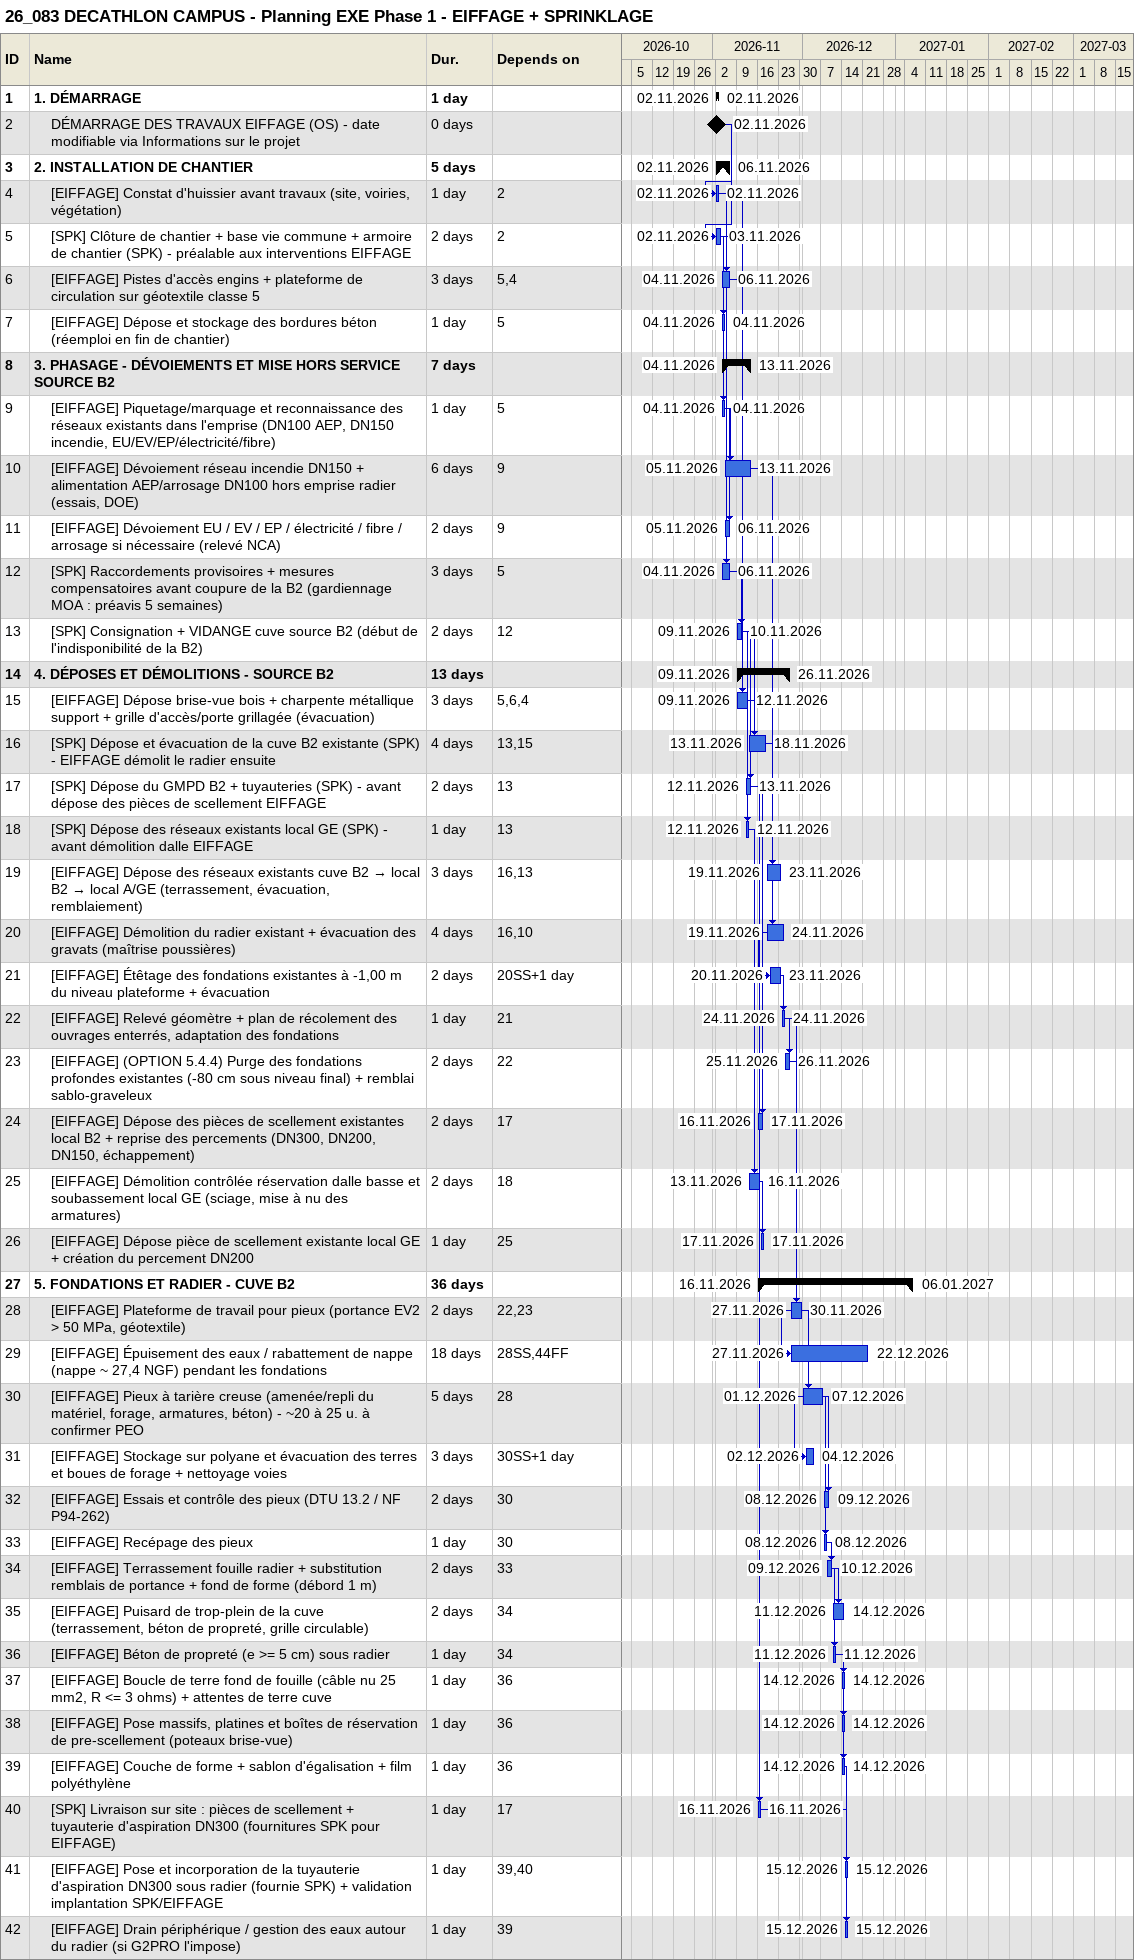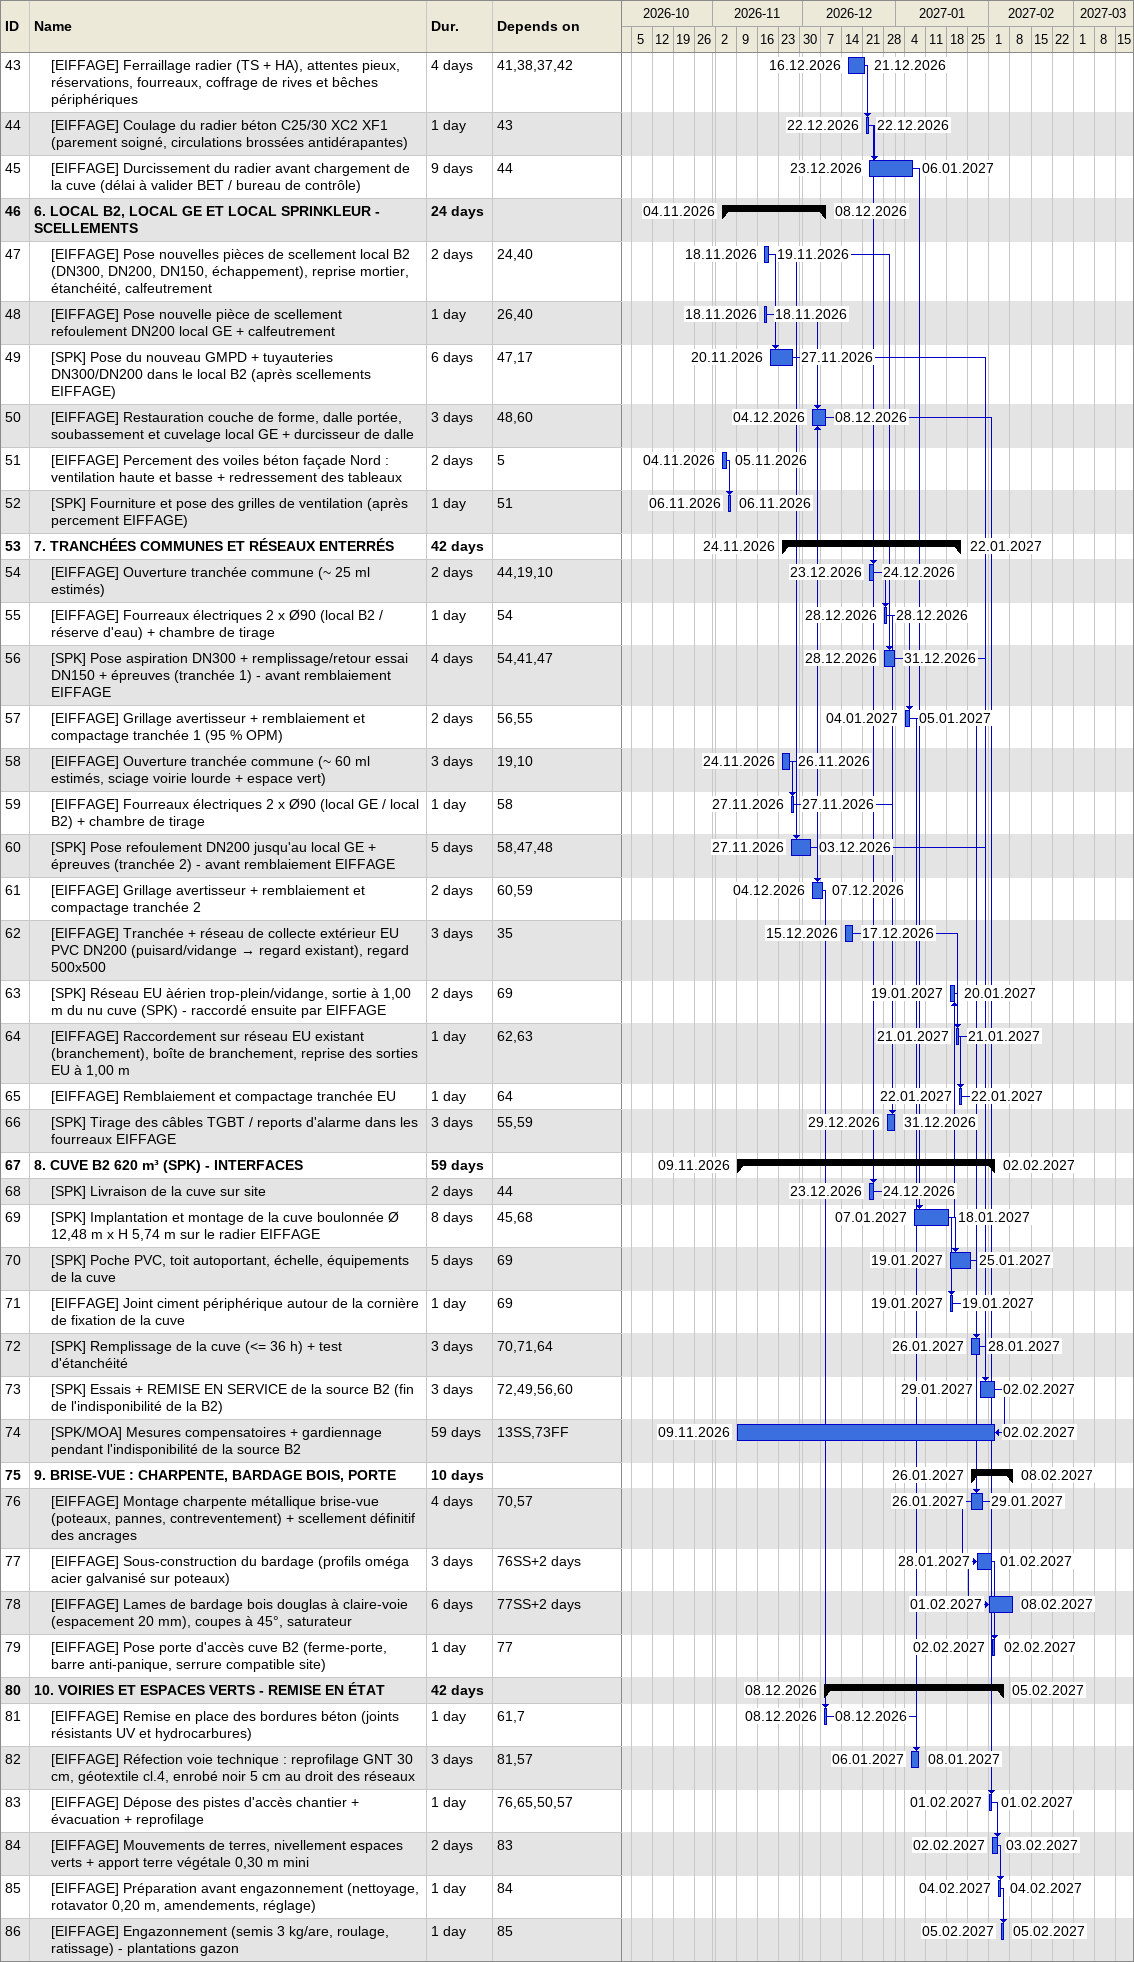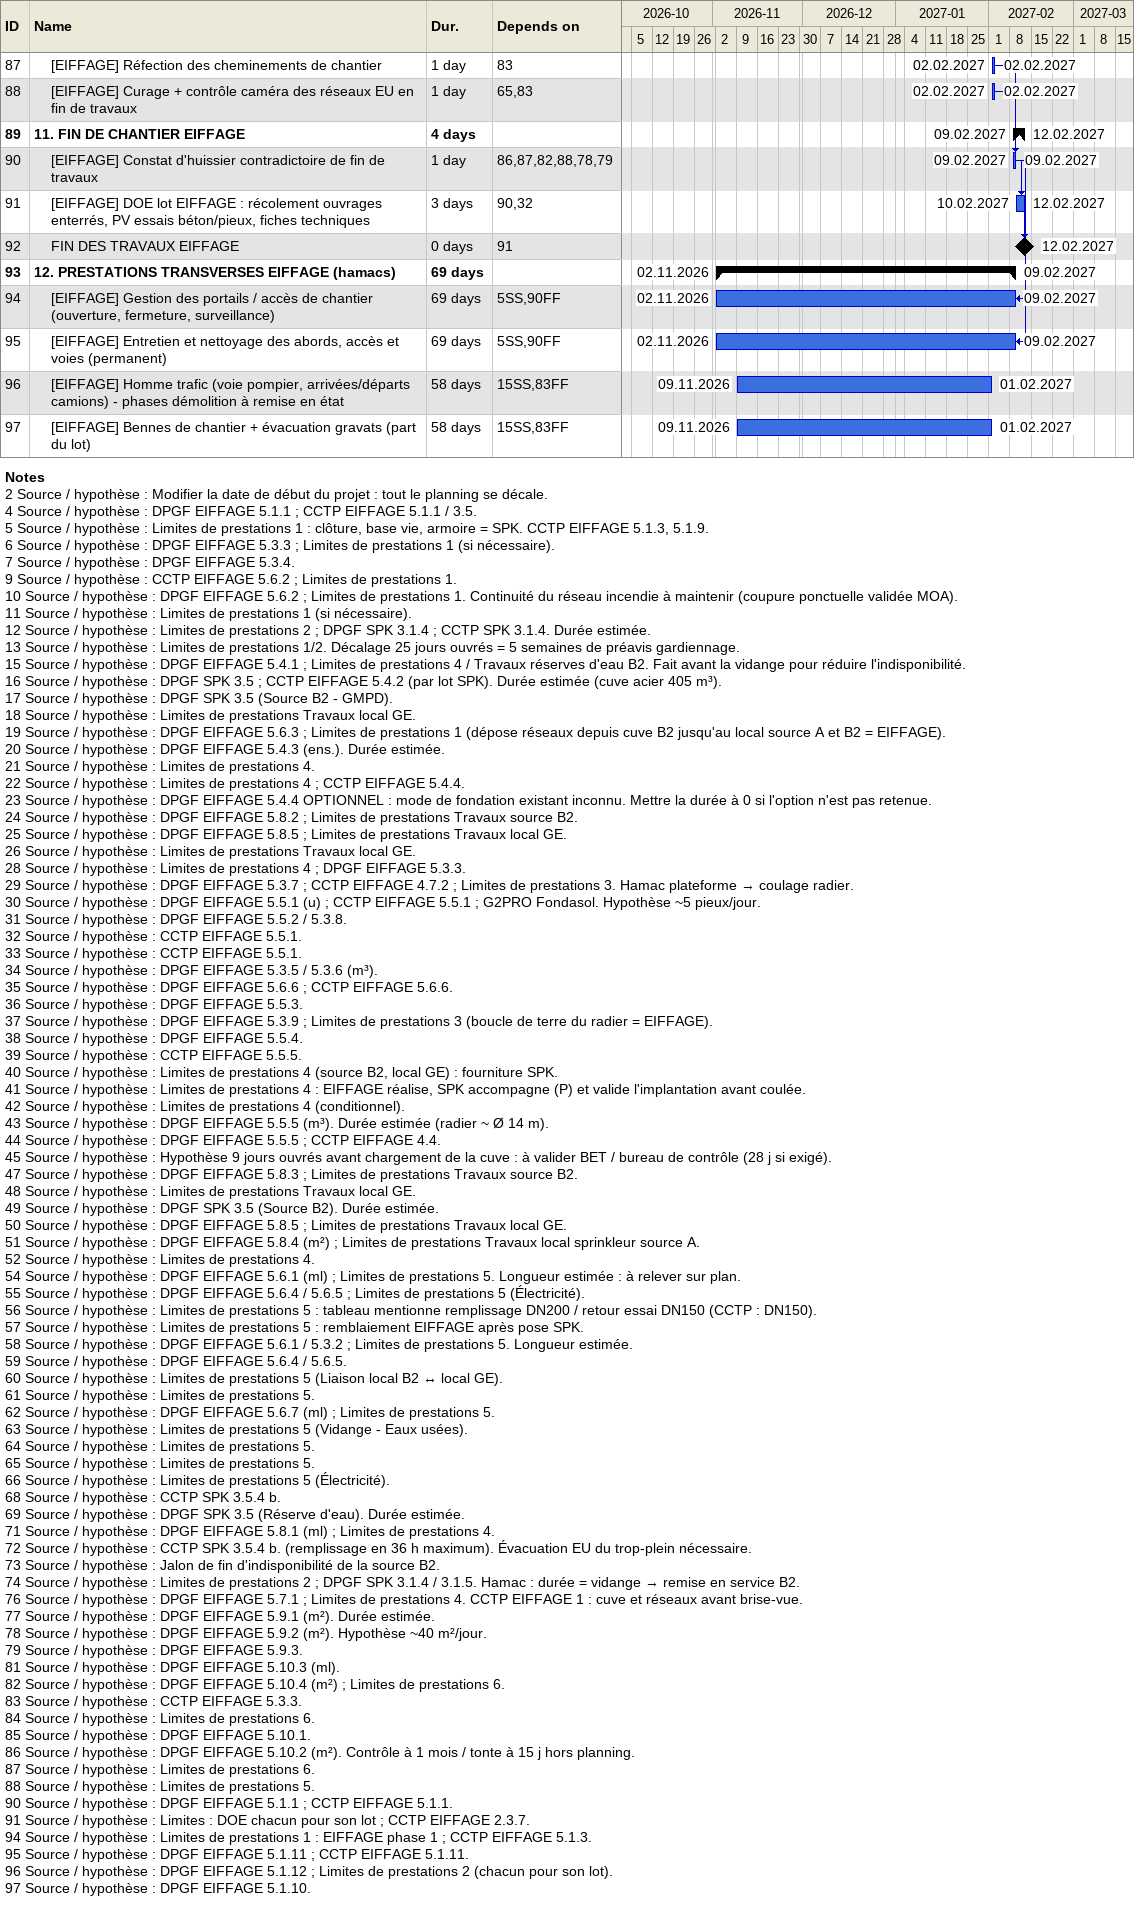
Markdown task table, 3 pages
26_083 DECATHLON CAMPUS - Planning EXE Phase 1 - EIFFAGE + SPRINKLAGE

| ID | Level | Task | Duration | Start | Finish | Predecessors |
|---|---|---|---|---|---|---|
| 1 | 1 | **1. DÉMARRAGE** | 1d | 2026-11-02 | 2026-11-02 |  |
| 2 | 2 | DÉMARRAGE DES TRAVAUX EIFFAGE (OS) - date modifiable via Informations sur le projet | 0d | 2026-11-02 | 2026-11-02 |  |
| 3 | 1 | **2. INSTALLATION DE CHANTIER** | 5d | 2026-11-02 | 2026-11-06 |  |
| 4 | 2 | [EIFFAGE] Constat d'huissier avant travaux (site, voiries, végétation) | 1d | 2026-11-02 | 2026-11-02 | 2 |
| 5 | 2 | [SPK] Clôture de chantier + base vie commune + armoire de chantier (SPK) - préalable aux interventions EIFFAGE | 2d | 2026-11-02 | 2026-11-03 | 2 |
| 6 | 2 | [EIFFAGE] Pistes d'accès engins + plateforme de circulation sur géotextile classe 5 | 3d | 2026-11-04 | 2026-11-06 | 5, 4 |
| 7 | 2 | [EIFFAGE] Dépose et stockage des bordures béton (réemploi en fin de chantier) | 1d | 2026-11-04 | 2026-11-04 | 5 |
| 8 | 1 | **3. PHASAGE - DÉVOIEMENTS ET MISE HORS SERVICE SOURCE B2** | 7d | 2026-11-04 | 2026-11-13 |  |
| 9 | 2 | [EIFFAGE] Piquetage/marquage et reconnaissance des réseaux existants dans l'emprise (DN100 AEP, DN150 incendie, EU/EV/EP/électricité/fibre) | 1d | 2026-11-04 | 2026-11-04 | 5 |
| 10 | 2 | [EIFFAGE] Dévoiement réseau incendie DN150 + alimentation AEP/arrosage DN100 hors emprise radier (essais, DOE) | 6d | 2026-11-05 | 2026-11-13 | 9 |
| 11 | 2 | [EIFFAGE] Dévoiement EU / EV / EP / électricité / fibre / arrosage si nécessaire (relevé NCA) | 2d | 2026-11-05 | 2026-11-06 | 9 |
| 12 | 2 | [SPK] Raccordements provisoires + mesures compensatoires avant coupure de la B2 (gardiennage MOA : préavis 5 semaines) | 3d | 2026-11-04 | 2026-11-06 | 5 |
| 13 | 2 | [SPK] Consignation + VIDANGE cuve source B2 (début de l'indisponibilité de la B2) | 2d | 2026-11-09 | 2026-11-10 | 12 |
| 14 | 1 | **4. DÉPOSES ET DÉMOLITIONS - SOURCE B2** | 13d | 2026-11-09 | 2026-11-26 |  |
| 15 | 2 | [EIFFAGE] Dépose brise-vue bois + charpente métallique support + grille d'accès/porte grillagée (évacuation) | 3d | 2026-11-09 | 2026-11-12 | 5, 6, 4 |
| 16 | 2 | [SPK] Dépose et évacuation de la cuve B2 existante (SPK) - EIFFAGE démolit le radier ensuite | 4d | 2026-11-13 | 2026-11-18 | 13, 15 |
| 17 | 2 | [SPK] Dépose du GMPD B2 + tuyauteries (SPK) - avant dépose des pièces de scellement EIFFAGE | 2d | 2026-11-12 | 2026-11-13 | 13 |
| 18 | 2 | [SPK] Dépose des réseaux existants local GE (SPK) - avant démolition dalle EIFFAGE | 1d | 2026-11-12 | 2026-11-12 | 13 |
| 19 | 2 | [EIFFAGE] Dépose des réseaux existants cuve B2 → local B2 → local A/GE (terrassement, évacuation, remblaiement) | 3d | 2026-11-19 | 2026-11-23 | 16, 13 |
| 20 | 2 | [EIFFAGE] Démolition du radier existant + évacuation des gravats (maîtrise poussières) | 4d | 2026-11-19 | 2026-11-24 | 16, 10 |
| 21 | 2 | [EIFFAGE] Étêtage des fondations existantes à -1,00 m du niveau plateforme + évacuation | 2d | 2026-11-20 | 2026-11-23 | 20SS+1d |
| 22 | 2 | [EIFFAGE] Relevé géomètre + plan de récolement des ouvrages enterrés, adaptation des fondations | 1d | 2026-11-24 | 2026-11-24 | 21 |
| 23 | 2 | [EIFFAGE] (OPTION 5.4.4) Purge des fondations profondes existantes (-80 cm sous niveau final) + remblai sablo-graveleux | 2d | 2026-11-25 | 2026-11-26 | 22 |
| 24 | 2 | [EIFFAGE] Dépose des pièces de scellement existantes local B2 + reprise des percements (DN300, DN200, DN150, échappement) | 2d | 2026-11-16 | 2026-11-17 | 17 |
| 25 | 2 | [EIFFAGE] Démolition contrôlée réservation dalle basse et soubassement local GE (sciage, mise à nu des armatures) | 2d | 2026-11-13 | 2026-11-16 | 18 |
| 26 | 2 | [EIFFAGE] Dépose pièce de scellement existante local GE + création du percement DN200 | 1d | 2026-11-17 | 2026-11-17 | 25 |
| 27 | 1 | **5. FONDATIONS ET RADIER - CUVE B2** | 36d | 2026-11-16 | 2027-01-06 |  |
| 28 | 2 | [EIFFAGE] Plateforme de travail pour pieux (portance EV2 > 50 MPa, géotextile) | 2d | 2026-11-27 | 2026-11-30 | 22, 23 |
| 29 | 2 | [EIFFAGE] Épuisement des eaux / rabattement de nappe (nappe ~ 27,4 NGF) pendant les fondations | 18d | 2026-11-27 | 2026-12-22 | 28SS, 44FF |
| 30 | 2 | [EIFFAGE] Pieux à tarière creuse (amenée/repli du matériel, forage, armatures, béton) - ~20 à 25 u. à confirmer PEO | 5d | 2026-12-01 | 2026-12-07 | 28 |
| 31 | 2 | [EIFFAGE] Stockage sur polyane et évacuation des terres et boues de forage + nettoyage voies | 3d | 2026-12-02 | 2026-12-04 | 30SS+1d |
| 32 | 2 | [EIFFAGE] Essais et contrôle des pieux (DTU 13.2 / NF P94-262) | 2d | 2026-12-08 | 2026-12-09 | 30 |
| 33 | 2 | [EIFFAGE] Recépage des pieux | 1d | 2026-12-08 | 2026-12-08 | 30 |
| 34 | 2 | [EIFFAGE] Terrassement fouille radier + substitution remblais de portance + fond de forme (débord 1 m) | 2d | 2026-12-09 | 2026-12-10 | 33 |
| 35 | 2 | [EIFFAGE] Puisard de trop-plein de la cuve (terrassement, béton de propreté, grille circulable) | 2d | 2026-12-11 | 2026-12-14 | 34 |
| 36 | 2 | [EIFFAGE] Béton de propreté (e >= 5 cm) sous radier | 1d | 2026-12-11 | 2026-12-11 | 34 |
| 37 | 2 | [EIFFAGE] Boucle de terre fond de fouille (câble nu 25 mm2, R <= 3 ohms) + attentes de terre cuve | 1d | 2026-12-14 | 2026-12-14 | 36 |
| 38 | 2 | [EIFFAGE] Pose massifs, platines et boîtes de réservation de pre-scellement (poteaux brise-vue) | 1d | 2026-12-14 | 2026-12-14 | 36 |
| 39 | 2 | [EIFFAGE] Couche de forme + sablon d'égalisation + film polyéthylène | 1d | 2026-12-14 | 2026-12-14 | 36 |
| 40 | 2 | [SPK] Livraison sur site : pièces de scellement + tuyauterie d'aspiration DN300 (fournitures SPK pour EIFFAGE) | 1d | 2026-11-16 | 2026-11-16 | 17 |
| 41 | 2 | [EIFFAGE] Pose et incorporation de la tuyauterie d'aspiration DN300 sous radier (fournie SPK) + validation implantation SPK/EIFFAGE | 1d | 2026-12-15 | 2026-12-15 | 39, 40 |
| 42 | 2 | [EIFFAGE] Drain périphérique / gestion des eaux autour du radier (si G2PRO l'impose) | 1d | 2026-12-15 | 2026-12-15 | 39 |
| 43 | 2 | [EIFFAGE] Ferraillage radier (TS + HA), attentes pieux, réservations, fourreaux, coffrage de rives et bêches périphériques | 4d | 2026-12-16 | 2026-12-21 | 41, 38, 37, 42 |
| 44 | 2 | [EIFFAGE] Coulage du radier béton C25/30 XC2 XF1 (parement soigné, circulations brossées antidérapantes) | 1d | 2026-12-22 | 2026-12-22 | 43 |
| 45 | 2 | [EIFFAGE] Durcissement du radier avant chargement de la cuve (délai à valider BET / bureau de contrôle) | 9d | 2026-12-23 | 2027-01-06 | 44 |
| 46 | 1 | **6. LOCAL B2, LOCAL GE ET LOCAL SPRINKLEUR - SCELLEMENTS** | 24d | 2026-11-04 | 2026-12-08 |  |
| 47 | 2 | [EIFFAGE] Pose nouvelles pièces de scellement local B2 (DN300, DN200, DN150, échappement), reprise mortier, étanchéité, calfeutrement | 2d | 2026-11-18 | 2026-11-19 | 24, 40 |
| 48 | 2 | [EIFFAGE] Pose nouvelle pièce de scellement refoulement DN200 local GE + calfeutrement | 1d | 2026-11-18 | 2026-11-18 | 26, 40 |
| 49 | 2 | [SPK] Pose du nouveau GMPD + tuyauteries DN300/DN200 dans le local B2 (après scellements EIFFAGE) | 6d | 2026-11-20 | 2026-11-27 | 47, 17 |
| 50 | 2 | [EIFFAGE] Restauration couche de forme, dalle portée, soubassement et cuvelage local GE + durcisseur de dalle | 3d | 2026-12-04 | 2026-12-08 | 48, 60 |
| 51 | 2 | [EIFFAGE] Percement des voiles béton façade Nord : ventilation haute et basse + redressement des tableaux | 2d | 2026-11-04 | 2026-11-05 | 5 |
| 52 | 2 | [SPK] Fourniture et pose des grilles de ventilation (après percement EIFFAGE) | 1d | 2026-11-06 | 2026-11-06 | 51 |
| 53 | 1 | **7. TRANCHÉES COMMUNES ET RÉSEAUX ENTERRÉS** | 42d | 2026-11-24 | 2027-01-22 |  |
| 54 | 2 | [EIFFAGE] Ouverture tranchée commune (~ 25 ml estimés) | 2d | 2026-12-23 | 2026-12-24 | 44, 19, 10 |
| 55 | 2 | [EIFFAGE] Fourreaux électriques 2 x Ø90 (local B2 / réserve d'eau) + chambre de tirage | 1d | 2026-12-28 | 2026-12-28 | 54 |
| 56 | 2 | [SPK] Pose aspiration DN300 + remplissage/retour essai DN150 + épreuves (tranchée 1) - avant remblaiement EIFFAGE | 4d | 2026-12-28 | 2026-12-31 | 54, 41, 47 |
| 57 | 2 | [EIFFAGE] Grillage avertisseur + remblaiement et compactage tranchée 1 (95 % OPM) | 2d | 2027-01-04 | 2027-01-05 | 56, 55 |
| 58 | 2 | [EIFFAGE] Ouverture tranchée commune (~ 60 ml estimés, sciage voirie lourde + espace vert) | 3d | 2026-11-24 | 2026-11-26 | 19, 10 |
| 59 | 2 | [EIFFAGE] Fourreaux électriques 2 x Ø90 (local GE / local B2) + chambre de tirage | 1d | 2026-11-27 | 2026-11-27 | 58 |
| 60 | 2 | [SPK] Pose refoulement DN200 jusqu'au local GE + épreuves (tranchée 2) - avant remblaiement EIFFAGE | 5d | 2026-11-27 | 2026-12-03 | 58, 47, 48 |
| 61 | 2 | [EIFFAGE] Grillage avertisseur + remblaiement et compactage tranchée 2 | 2d | 2026-12-04 | 2026-12-07 | 60, 59 |
| 62 | 2 | [EIFFAGE] Tranchée + réseau de collecte extérieur EU PVC DN200 (puisard/vidange → regard existant), regard 500x500 | 3d | 2026-12-15 | 2026-12-17 | 35 |
| 63 | 2 | [SPK] Réseau EU àérien trop-plein/vidange, sortie à 1,00 m du nu cuve (SPK) - raccordé ensuite par EIFFAGE | 2d | 2027-01-19 | 2027-01-20 | 69 |
| 64 | 2 | [EIFFAGE] Raccordement sur réseau EU existant (branchement), boîte de branchement, reprise des sorties EU à 1,00 m | 1d | 2027-01-21 | 2027-01-21 | 62, 63 |
| 65 | 2 | [EIFFAGE] Remblaiement et compactage tranchée EU | 1d | 2027-01-22 | 2027-01-22 | 64 |
| 66 | 2 | [SPK] Tirage des câbles TGBT / reports d'alarme dans les fourreaux EIFFAGE | 3d | 2026-12-29 | 2026-12-31 | 55, 59 |
| 67 | 1 | **8. CUVE B2 620 m³ (SPK) - INTERFACES** | 59d | 2026-11-09 | 2027-02-02 |  |
| 68 | 2 | [SPK] Livraison de la cuve sur site | 2d | 2026-12-23 | 2026-12-24 | 44 |
| 69 | 2 | [SPK] Implantation et montage de la cuve boulonnée Ø 12,48 m x H 5,74 m sur le radier EIFFAGE | 8d | 2027-01-07 | 2027-01-18 | 45, 68 |
| 70 | 2 | [SPK] Poche PVC, toit autoportant, échelle, équipements de la cuve | 5d | 2027-01-19 | 2027-01-25 | 69 |
| 71 | 2 | [EIFFAGE] Joint ciment périphérique autour de la cornière de fixation de la cuve | 1d | 2027-01-19 | 2027-01-19 | 69 |
| 72 | 2 | [SPK] Remplissage de la cuve (<= 36 h) + test d'étanchéité | 3d | 2027-01-26 | 2027-01-28 | 70, 71, 64 |
| 73 | 2 | [SPK] Essais + REMISE EN SERVICE de la source B2 (fin de l'indisponibilité de la B2) | 3d | 2027-01-29 | 2027-02-02 | 72, 49, 56, 60 |
| 74 | 2 | [SPK/MOA] Mesures compensatoires + gardiennage pendant l'indisponibilité de la source B2 | 59d | 2026-11-09 | 2027-02-02 | 13SS, 73FF |
| 75 | 1 | **9. BRISE-VUE : CHARPENTE, BARDAGE BOIS, PORTE** | 10d | 2027-01-26 | 2027-02-08 |  |
| 76 | 2 | [EIFFAGE] Montage charpente métallique brise-vue (poteaux, pannes, contreventement) + scellement définitif des ancrages | 4d | 2027-01-26 | 2027-01-29 | 70, 57 |
| 77 | 2 | [EIFFAGE] Sous-construction du bardage (profils oméga acier galvanisé sur poteaux) | 3d | 2027-01-28 | 2027-02-01 | 76SS+2d |
| 78 | 2 | [EIFFAGE] Lames de bardage bois douglas à claire-voie (espacement 20 mm), coupes à 45°, saturateur | 6d | 2027-02-01 | 2027-02-08 | 77SS+2d |
| 79 | 2 | [EIFFAGE] Pose porte d'accès cuve B2 (ferme-porte, barre anti-panique, serrure compatible site) | 1d | 2027-02-02 | 2027-02-02 | 77 |
| 80 | 1 | **10. VOIRIES ET ESPACES VERTS - REMISE EN ÉTAT** | 42d | 2026-12-08 | 2027-02-05 |  |
| 81 | 2 | [EIFFAGE] Remise en place des bordures béton (joints résistants UV et hydrocarbures) | 1d | 2026-12-08 | 2026-12-08 | 61, 7 |
| 82 | 2 | [EIFFAGE] Réfection voie technique : reprofilage GNT 30 cm, géotextile cl.4, enrobé noir 5 cm au droit des réseaux | 3d | 2027-01-06 | 2027-01-08 | 81, 57 |
| 83 | 2 | [EIFFAGE] Dépose des pistes d'accès chantier + évacuation + reprofilage | 1d | 2027-02-01 | 2027-02-01 | 76, 65, 50, 57 |
| 84 | 2 | [EIFFAGE] Mouvements de terres, nivellement espaces verts + apport terre végétale 0,30 m mini | 2d | 2027-02-02 | 2027-02-03 | 83 |
| 85 | 2 | [EIFFAGE] Préparation avant engazonnement (nettoyage, rotavator 0,20 m, amendements, réglage) | 1d | 2027-02-04 | 2027-02-04 | 84 |
| 86 | 2 | [EIFFAGE] Engazonnement (semis 3 kg/are, roulage, ratissage) - plantations gazon | 1d | 2027-02-05 | 2027-02-05 | 85 |
| 87 | 2 | [EIFFAGE] Réfection des cheminements de chantier | 1d | 2027-02-02 | 2027-02-02 | 83 |
| 88 | 2 | [EIFFAGE] Curage + contrôle caméra des réseaux EU en fin de travaux | 1d | 2027-02-02 | 2027-02-02 | 65, 83 |
| 89 | 1 | **11. FIN DE CHANTIER EIFFAGE** | 4d | 2027-02-09 | 2027-02-12 |  |
| 90 | 2 | [EIFFAGE] Constat d'huissier contradictoire de fin de travaux | 1d | 2027-02-09 | 2027-02-09 | 86, 87, 82, 88, 78, 79 |
| 91 | 2 | [EIFFAGE] DOE lot EIFFAGE : récolement ouvrages enterrés, PV essais béton/pieux, fiches techniques | 3d | 2027-02-10 | 2027-02-12 | 90, 32 |
| 92 | 2 | FIN DES TRAVAUX EIFFAGE | 0d | 2027-02-12 | 2027-02-12 | 91 |
| 93 | 1 | **12. PRESTATIONS TRANSVERSES EIFFAGE (hamacs)** | 69d | 2026-11-02 | 2027-02-09 |  |
| 94 | 2 | [EIFFAGE] Gestion des portails / accès de chantier (ouverture, fermeture, surveillance) | 69d | 2026-11-02 | 2027-02-09 | 5SS, 90FF |
| 95 | 2 | [EIFFAGE] Entretien et nettoyage des abords, accès et voies (permanent) | 69d | 2026-11-02 | 2027-02-09 | 5SS, 90FF |
| 96 | 2 | [EIFFAGE] Homme trafic (voie pompier, arrivées/départs camions) - phases démolition à remise en état | 58d | 2026-11-09 | 2027-02-01 | 15SS, 83FF |
| 97 | 2 | [EIFFAGE] Bennes de chantier + évacuation gravats (part du lot) | 58d | 2026-11-09 | 2027-02-01 | 15SS, 83FF |

Notes
- 2: Source / hypothèse : Modifier la date de début du projet : tout le planning se décale.
- 4: Source / hypothèse : DPGF EIFFAGE 5.1.1 ; CCTP EIFFAGE 5.1.1 / 3.5.
- 5: Source / hypothèse : Limites de prestations 1 : clôture, base vie, armoire = SPK. CCTP EIFFAGE 5.1.3, 5.1.9.
- 6: Source / hypothèse : DPGF EIFFAGE 5.3.3 ; Limites de prestations 1 (si nécessaire).
- 7: Source / hypothèse : DPGF EIFFAGE 5.3.4.
- 9: Source / hypothèse : CCTP EIFFAGE 5.6.2 ; Limites de prestations 1.
- 10: Source / hypothèse : DPGF EIFFAGE 5.6.2 ; Limites de prestations 1. Continuité du réseau incendie à maintenir (coupure ponctuelle validée MOA).
- 11: Source / hypothèse : Limites de prestations 1 (si nécessaire).
- 12: Source / hypothèse : Limites de prestations 2 ; DPGF SPK 3.1.4 ; CCTP SPK 3.1.4. Durée estimée.
- 13: Source / hypothèse : Limites de prestations 1/2. Décalage 25 jours ouvrés = 5 semaines de préavis gardiennage.
- 15: Source / hypothèse : DPGF EIFFAGE 5.4.1 ; Limites de prestations 4 / Travaux réserves d'eau B2. Fait avant la vidange pour réduire l'indisponibilité.
- 16: Source / hypothèse : DPGF SPK 3.5 ; CCTP EIFFAGE 5.4.2 (par lot SPK). Durée estimée (cuve acier 405 m³).
- 17: Source / hypothèse : DPGF SPK 3.5 (Source B2 - GMPD).
- 18: Source / hypothèse : Limites de prestations Travaux local GE.
- 19: Source / hypothèse : DPGF EIFFAGE 5.6.3 ; Limites de prestations 1 (dépose réseaux depuis cuve B2 jusqu'au local source A et B2 = EIFFAGE).
- 20: Source / hypothèse : DPGF EIFFAGE 5.4.3 (ens.). Durée estimée.
- 21: Source / hypothèse : Limites de prestations 4.
- 22: Source / hypothèse : Limites de prestations 4 ; CCTP EIFFAGE 5.4.4.
- 23: Source / hypothèse : DPGF EIFFAGE 5.4.4 OPTIONNEL : mode de fondation existant inconnu. Mettre la durée à 0 si l'option n'est pas retenue.
- 24: Source / hypothèse : DPGF EIFFAGE 5.8.2 ; Limites de prestations Travaux source B2.
- 25: Source / hypothèse : DPGF EIFFAGE 5.8.5 ; Limites de prestations Travaux local GE.
- 26: Source / hypothèse : Limites de prestations Travaux local GE.
- 28: Source / hypothèse : Limites de prestations 4 ; DPGF EIFFAGE 5.3.3.
- 29: Source / hypothèse : DPGF EIFFAGE 5.3.7 ; CCTP EIFFAGE 4.7.2 ; Limites de prestations 3. Hamac plateforme → coulage radier.
- 30: Source / hypothèse : DPGF EIFFAGE 5.5.1 (u) ; CCTP EIFFAGE 5.5.1 ; G2PRO Fondasol. Hypothèse ~5 pieux/jour.
- 31: Source / hypothèse : DPGF EIFFAGE 5.5.2 / 5.3.8.
- 32: Source / hypothèse : CCTP EIFFAGE 5.5.1.
- 33: Source / hypothèse : CCTP EIFFAGE 5.5.1.
- 34: Source / hypothèse : DPGF EIFFAGE 5.3.5 / 5.3.6 (m³).
- 35: Source / hypothèse : DPGF EIFFAGE 5.6.6 ; CCTP EIFFAGE 5.6.6.
- 36: Source / hypothèse : DPGF EIFFAGE 5.5.3.
- 37: Source / hypothèse : DPGF EIFFAGE 5.3.9 ; Limites de prestations 3 (boucle de terre du radier = EIFFAGE).
- 38: Source / hypothèse : DPGF EIFFAGE 5.5.4.
- 39: Source / hypothèse : CCTP EIFFAGE 5.5.5.
- 40: Source / hypothèse : Limites de prestations 4 (source B2, local GE) : fourniture SPK.
- 41: Source / hypothèse : Limites de prestations 4 : EIFFAGE réalise, SPK accompagne (P) et valide l'implantation avant coulée.
- 42: Source / hypothèse : Limites de prestations 4 (conditionnel).
- 43: Source / hypothèse : DPGF EIFFAGE 5.5.5 (m³). Durée estimée (radier ~ Ø 14 m).
- 44: Source / hypothèse : DPGF EIFFAGE 5.5.5 ; CCTP EIFFAGE 4.4.
- 45: Source / hypothèse : Hypothèse 9 jours ouvrés avant chargement de la cuve : à valider BET / bureau de contrôle (28 j si exigé).
- 47: Source / hypothèse : DPGF EIFFAGE 5.8.3 ; Limites de prestations Travaux source B2.
- 48: Source / hypothèse : Limites de prestations Travaux local GE.
- 49: Source / hypothèse : DPGF SPK 3.5 (Source B2). Durée estimée.
- 50: Source / hypothèse : DPGF EIFFAGE 5.8.5 ; Limites de prestations Travaux local GE.
- 51: Source / hypothèse : DPGF EIFFAGE 5.8.4 (m²) ; Limites de prestations Travaux local sprinkleur source A.
- 52: Source / hypothèse : Limites de prestations 4.
- 54: Source / hypothèse : DPGF EIFFAGE 5.6.1 (ml) ; Limites de prestations 5. Longueur estimée : à relever sur plan.
- 55: Source / hypothèse : DPGF EIFFAGE 5.6.4 / 5.6.5 ; Limites de prestations 5 (Électricité).
- 56: Source / hypothèse : Limites de prestations 5 : tableau mentionne remplissage DN200 / retour essai DN150 (CCTP : DN150).
- 57: Source / hypothèse : Limites de prestations 5 : remblaiement EIFFAGE après pose SPK.
- 58: Source / hypothèse : DPGF EIFFAGE 5.6.1 / 5.3.2 ; Limites de prestations 5. Longueur estimée.
- 59: Source / hypothèse : DPGF EIFFAGE 5.6.4 / 5.6.5.
- 60: Source / hypothèse : Limites de prestations 5 (Liaison local B2 ↔ local GE).
- 61: Source / hypothèse : Limites de prestations 5.
- 62: Source / hypothèse : DPGF EIFFAGE 5.6.7 (ml) ; Limites de prestations 5.
- 63: Source / hypothèse : Limites de prestations 5 (Vidange - Eaux usées).
- 64: Source / hypothèse : Limites de prestations 5.
- 65: Source / hypothèse : Limites de prestations 5.
- 66: Source / hypothèse : Limites de prestations 5 (Électricité).
- 68: Source / hypothèse : CCTP SPK 3.5.4 b.
- 69: Source / hypothèse : DPGF SPK 3.5 (Réserve d'eau). Durée estimée.
- 71: Source / hypothèse : DPGF EIFFAGE 5.8.1 (ml) ; Limites de prestations 4.
- 72: Source / hypothèse : CCTP SPK 3.5.4 b. (remplissage en 36 h maximum). Évacuation EU du trop-plein nécessaire.
- 73: Source / hypothèse : Jalon de fin d'indisponibilité de la source B2.
- 74: Source / hypothèse : Limites de prestations 2 ; DPGF SPK 3.1.4 / 3.1.5. Hamac : durée = vidange → remise en service B2.
- 76: Source / hypothèse : DPGF EIFFAGE 5.7.1 ; Limites de prestations 4. CCTP EIFFAGE 1 : cuve et réseaux avant brise-vue.
- 77: Source / hypothèse : DPGF EIFFAGE 5.9.1 (m²). Durée estimée.
- 78: Source / hypothèse : DPGF EIFFAGE 5.9.2 (m²). Hypothèse ~40 m²/jour.
- 79: Source / hypothèse : DPGF EIFFAGE 5.9.3.
- 81: Source / hypothèse : DPGF EIFFAGE 5.10.3 (ml).
- 82: Source / hypothèse : DPGF EIFFAGE 5.10.4 (m²) ; Limites de prestations 6.
- 83: Source / hypothèse : CCTP EIFFAGE 5.3.3.
- 84: Source / hypothèse : Limites de prestations 6.
- 85: Source / hypothèse : DPGF EIFFAGE 5.10.1.
- 86: Source / hypothèse : DPGF EIFFAGE 5.10.2 (m²). Contrôle à 1 mois / tonte à 15 j hors planning.
- 87: Source / hypothèse : Limites de prestations 6.
- 88: Source / hypothèse : Limites de prestations 5.
- 90: Source / hypothèse : DPGF EIFFAGE 5.1.1 ; CCTP EIFFAGE 5.1.1.
- 91: Source / hypothèse : Limites : DOE chacun pour son lot ; CCTP EIFFAGE 2.3.7.
- 94: Source / hypothèse : Limites de prestations 1 : EIFFAGE phase 1 ; CCTP EIFFAGE 5.1.3.
- 95: Source / hypothèse : DPGF EIFFAGE 5.1.11 ; CCTP EIFFAGE 5.1.11.
- 96: Source / hypothèse : DPGF EIFFAGE 5.1.12 ; Limites de prestations 2 (chacun pour son lot).
- 97: Source / hypothèse : DPGF EIFFAGE 5.1.10.
